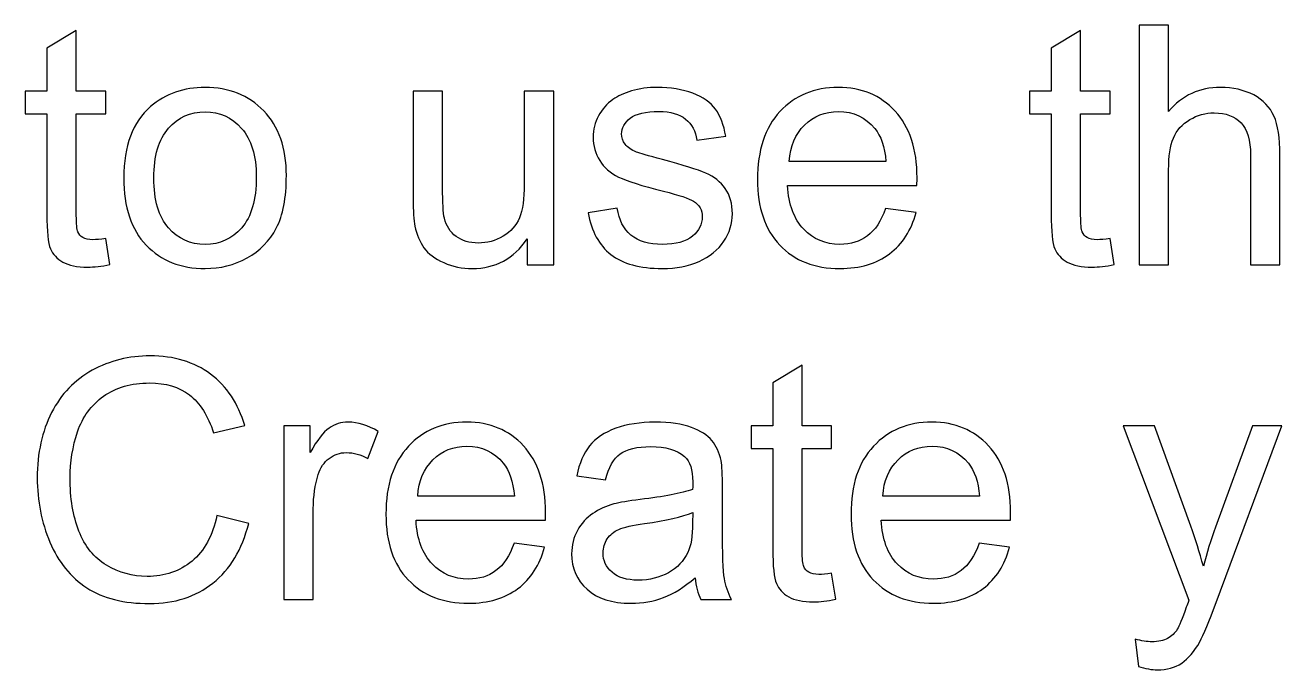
# Model space of a CAD drawing. Header units: centimetres. Extents: x -30.6 to 14.2, y -21.2 to 7.4.
# Drawn here: x -30.416 to -29.024, y 1.943 to 2.657 of the extents above; entities that cross this region are included whole.
import ezdxf

# ---------------------------------------------------------------- set-up
doc = ezdxf.new("R2010")
doc.units = ezdxf.units.CM
doc.header["$MEASUREMENT"] = 0
doc.layers.add('Layer 1', color=7, linetype='Continuous')

msp = doc.modelspace()

# ---------------------------------------------------------------- linework, layer by layer
at = {"layer": 'Layer 1'}
for points, knots in [([(-30.32625, 2.42077), (-30.32625, 2.42077), (-30.32181, 2.392), (-30.32181, 2.392), (-30.32181, 2.392), (-30.33094, 2.39008), (-30.33916, 2.3891), (-30.34632, 2.3891), (-30.34632, 2.3891), (-30.35811, 2.3891), (-30.36725, 2.39095), (-30.37379, 2.39472), (-30.37379, 2.39472), (-30.38027, 2.39848), (-30.38484, 2.40336), (-30.38749, 2.40947), (-30.38749, 2.40947), (-30.39015, 2.41558), (-30.39145, 2.42842), (-30.39145, 2.44799), (-30.39145, 2.44799), (-30.39145, 2.44799), (-30.39145, 2.55875), (-30.39145, 2.55875), (-30.39145, 2.55875), (-30.39145, 2.55875), (-30.41552, 2.55875), (-30.41552, 2.55875), (-30.41552, 2.55875), (-30.41552, 2.55875), (-30.41552, 2.58394), (-30.41552, 2.58394), (-30.41552, 2.58394), (-30.41552, 2.58394), (-30.39145, 2.58394), (-30.39145, 2.58394), (-30.39145, 2.58394), (-30.39145, 2.58394), (-30.39145, 2.63148), (-30.39145, 2.63148), (-30.39145, 2.63148), (-30.39145, 2.63148), (-30.35885, 2.65105), (-30.35885, 2.65105), (-30.35885, 2.65105), (-30.35885, 2.65105), (-30.35885, 2.58394), (-30.35885, 2.58394), (-30.35885, 2.58394), (-30.35885, 2.58394), (-30.32625, 2.58394), (-30.32625, 2.58394), (-30.32625, 2.58394), (-30.32625, 2.58394), (-30.32625, 2.55875), (-30.32625, 2.55875), (-30.32625, 2.55875), (-30.32625, 2.55875), (-30.35885, 2.55875), (-30.35885, 2.55875), (-30.35885, 2.55875), (-30.35885, 2.55875), (-30.35885, 2.44614), (-30.35885, 2.44614), (-30.35885, 2.44614), (-30.35885, 2.43682), (-30.35829, 2.43083), (-30.35712, 2.42818), (-30.35712, 2.42818), (-30.35601, 2.42552), (-30.35416, 2.42342), (-30.35156, 2.42182), (-30.35156, 2.42182), (-30.34897, 2.42027), (-30.34527, 2.41947), (-30.34045, 2.41947), (-30.34045, 2.41947), (-30.33687, 2.41947), (-30.33212, 2.4199), (-30.32625, 2.42077)], [0, 0, 0, 0, 0.047619, 0.047619, 0.047619, 0.047619, 0.0952381, 0.0952381, 0.0952381, 0.0952381, 0.1428571, 0.1428571, 0.1428571, 0.1428571, 0.1904762, 0.1904762, 0.1904762, 0.1904762, 0.2380952, 0.2380952, 0.2380952, 0.2380952, 0.2857143, 0.2857143, 0.2857143, 0.2857143, 0.3333333, 0.3333333, 0.3333333, 0.3333333, 0.3809524, 0.3809524, 0.3809524, 0.3809524, 0.4285714, 0.4285714, 0.4285714, 0.4285714, 0.4761905, 0.4761905, 0.4761905, 0.4761905, 0.5238095, 0.5238095, 0.5238095, 0.5238095, 0.5714286, 0.5714286, 0.5714286, 0.5714286, 0.6190476, 0.6190476, 0.6190476, 0.6190476, 0.6666667, 0.6666667, 0.6666667, 0.6666667, 0.7142857, 0.7142857, 0.7142857, 0.7142857, 0.7619048, 0.7619048, 0.7619048, 0.7619048, 0.8095238, 0.8095238, 0.8095238, 0.8095238, 0.8571429, 0.8571429, 0.8571429, 0.8571429, 0.9047619, 0.9047619, 0.9047619, 0.9047619, 1, 1, 1, 1]), ([(-29.21422, 2.42077), (-29.21422, 2.42077), (-29.20978, 2.392), (-29.20978, 2.392), (-29.20978, 2.392), (-29.21891, 2.39008), (-29.22713, 2.3891), (-29.23429, 2.3891), (-29.23429, 2.3891), (-29.24608, 2.3891), (-29.25522, 2.39095), (-29.26176, 2.39472), (-29.26176, 2.39472), (-29.26824, 2.39848), (-29.27281, 2.40336), (-29.27546, 2.40947), (-29.27546, 2.40947), (-29.27812, 2.41558), (-29.27942, 2.42842), (-29.27942, 2.44799), (-29.27942, 2.44799), (-29.27942, 2.44799), (-29.27942, 2.55875), (-29.27942, 2.55875), (-29.27942, 2.55875), (-29.27942, 2.55875), (-29.30349, 2.55875), (-29.30349, 2.55875), (-29.30349, 2.55875), (-29.30349, 2.55875), (-29.30349, 2.58394), (-29.30349, 2.58394), (-29.30349, 2.58394), (-29.30349, 2.58394), (-29.27942, 2.58394), (-29.27942, 2.58394), (-29.27942, 2.58394), (-29.27942, 2.58394), (-29.27942, 2.63148), (-29.27942, 2.63148), (-29.27942, 2.63148), (-29.27942, 2.63148), (-29.24682, 2.65105), (-29.24682, 2.65105), (-29.24682, 2.65105), (-29.24682, 2.65105), (-29.24682, 2.58394), (-29.24682, 2.58394), (-29.24682, 2.58394), (-29.24682, 2.58394), (-29.21422, 2.58394), (-29.21422, 2.58394), (-29.21422, 2.58394), (-29.21422, 2.58394), (-29.21422, 2.55875), (-29.21422, 2.55875), (-29.21422, 2.55875), (-29.21422, 2.55875), (-29.24682, 2.55875), (-29.24682, 2.55875), (-29.24682, 2.55875), (-29.24682, 2.55875), (-29.24682, 2.44614), (-29.24682, 2.44614), (-29.24682, 2.44614), (-29.24682, 2.43682), (-29.24626, 2.43083), (-29.24509, 2.42818), (-29.24509, 2.42818), (-29.24398, 2.42552), (-29.24213, 2.42342), (-29.23953, 2.42182), (-29.23953, 2.42182), (-29.23694, 2.42027), (-29.23324, 2.41947), (-29.22842, 2.41947), (-29.22842, 2.41947), (-29.22484, 2.41947), (-29.22009, 2.4199), (-29.21422, 2.42077)], [0, 0, 0, 0, 0.047619, 0.047619, 0.047619, 0.047619, 0.0952381, 0.0952381, 0.0952381, 0.0952381, 0.1428571, 0.1428571, 0.1428571, 0.1428571, 0.1904762, 0.1904762, 0.1904762, 0.1904762, 0.2380952, 0.2380952, 0.2380952, 0.2380952, 0.2857143, 0.2857143, 0.2857143, 0.2857143, 0.3333333, 0.3333333, 0.3333333, 0.3333333, 0.3809524, 0.3809524, 0.3809524, 0.3809524, 0.4285714, 0.4285714, 0.4285714, 0.4285714, 0.4761905, 0.4761905, 0.4761905, 0.4761905, 0.5238095, 0.5238095, 0.5238095, 0.5238095, 0.5714286, 0.5714286, 0.5714286, 0.5714286, 0.6190476, 0.6190476, 0.6190476, 0.6190476, 0.6666667, 0.6666667, 0.6666667, 0.6666667, 0.7142857, 0.7142857, 0.7142857, 0.7142857, 0.7619048, 0.7619048, 0.7619048, 0.7619048, 0.8095238, 0.8095238, 0.8095238, 0.8095238, 0.8571429, 0.8571429, 0.8571429, 0.8571429, 0.9047619, 0.9047619, 0.9047619, 0.9047619, 1, 1, 1, 1]), ([(-29.18205, 2.39169), (-29.18205, 2.39169), (-29.18205, 2.65691), (-29.18205, 2.65691), (-29.18205, 2.65691), (-29.18205, 2.65691), (-29.14946, 2.65691), (-29.14946, 2.65691), (-29.14946, 2.65691), (-29.14946, 2.65691), (-29.14946, 2.56147), (-29.14946, 2.56147), (-29.14946, 2.56147), (-29.13433, 2.57918), (-29.11525, 2.58801), (-29.09216, 2.58801), (-29.09216, 2.58801), (-29.07803, 2.58801), (-29.06574, 2.58523), (-29.05525, 2.57962), (-29.05525, 2.57962), (-29.04481, 2.574), (-29.03734, 2.56628), (-29.03283, 2.5564), (-29.03283, 2.5564), (-29.02833, 2.54653), (-29.02611, 2.53214), (-29.02611, 2.51337), (-29.02611, 2.51337), (-29.02611, 2.51337), (-29.02611, 2.39169), (-29.02611, 2.39169), (-29.02611, 2.39169), (-29.02611, 2.39169), (-29.0587, 2.39169), (-29.0587, 2.39169), (-29.0587, 2.39169), (-29.0587, 2.39169), (-29.0587, 2.51325), (-29.0587, 2.51325), (-29.0587, 2.51325), (-29.0587, 2.52949), (-29.06222, 2.54134), (-29.0692, 2.54875), (-29.0692, 2.54875), (-29.07624, 2.55616), (-29.08611, 2.55986), (-29.09895, 2.55986), (-29.09895, 2.55986), (-29.10852, 2.55986), (-29.11754, 2.55739), (-29.126, 2.55239), (-29.126, 2.55239), (-29.13445, 2.54739), (-29.14044, 2.5406), (-29.14408, 2.53202), (-29.14408, 2.53202), (-29.14766, 2.5235), (-29.14946, 2.51171), (-29.14946, 2.49664), (-29.14946, 2.49664), (-29.14946, 2.49664), (-29.14946, 2.39169), (-29.14946, 2.39169), (-29.14946, 2.39169), (-29.14946, 2.39169), (-29.18205, 2.39169), (-29.18205, 2.39169)], [0, 0, 0, 0, 0.0555556, 0.0555556, 0.0555556, 0.0555556, 0.1111111, 0.1111111, 0.1111111, 0.1111111, 0.1666667, 0.1666667, 0.1666667, 0.1666667, 0.2222222, 0.2222222, 0.2222222, 0.2222222, 0.2777778, 0.2777778, 0.2777778, 0.2777778, 0.3333333, 0.3333333, 0.3333333, 0.3333333, 0.3888889, 0.3888889, 0.3888889, 0.3888889, 0.4444444, 0.4444444, 0.4444444, 0.4444444, 0.5, 0.5, 0.5, 0.5, 0.5555556, 0.5555556, 0.5555556, 0.5555556, 0.6111111, 0.6111111, 0.6111111, 0.6111111, 0.6666667, 0.6666667, 0.6666667, 0.6666667, 0.7222222, 0.7222222, 0.7222222, 0.7222222, 0.7777778, 0.7777778, 0.7777778, 0.7777778, 0.8333333, 0.8333333, 0.8333333, 0.8333333, 0.8888889, 0.8888889, 0.8888889, 0.8888889, 1, 1, 1, 1]), ([(-30.30631, 2.48781), (-30.30631, 2.52331), (-30.29643, 2.54961), (-30.27661, 2.56671), (-30.27661, 2.56671), (-30.26013, 2.58091), (-30.23994, 2.58801), (-30.21617, 2.58801), (-30.21617, 2.58801), (-30.18981, 2.58801), (-30.1682, 2.57937), (-30.15141, 2.56208), (-30.15141, 2.56208), (-30.13468, 2.54486), (-30.12628, 2.52097), (-30.12628, 2.49053), (-30.12628, 2.49053), (-30.12628, 2.46584), (-30.12999, 2.44645), (-30.13739, 2.43231), (-30.13739, 2.43231), (-30.1448, 2.41818), (-30.15561, 2.40719), (-30.16981, 2.39935), (-30.16981, 2.39935), (-30.18394, 2.3915), (-30.19944, 2.38762), (-30.21617, 2.38762), (-30.21617, 2.38762), (-30.24309, 2.38762), (-30.26482, 2.3962), (-30.28143, 2.41342), (-30.28143, 2.41342), (-30.29803, 2.43065), (-30.30631, 2.45546), (-30.30631, 2.48781)], [0, 0, 0, 0, 0.1, 0.1, 0.1, 0.1, 0.2, 0.2, 0.2, 0.2, 0.3, 0.3, 0.3, 0.3, 0.4, 0.4, 0.4, 0.4, 0.5, 0.5, 0.5, 0.5, 0.6, 0.6, 0.6, 0.6, 0.7, 0.7, 0.7, 0.7, 0.8, 0.8, 0.8, 0.8, 1, 1, 1, 1]), ([(-29.85957, 2.39169), (-29.85957, 2.39169), (-29.85957, 2.42027), (-29.85957, 2.42027), (-29.85957, 2.42027), (-29.87451, 2.39848), (-29.89476, 2.38762), (-29.92038, 2.38762), (-29.92038, 2.38762), (-29.93168, 2.38762), (-29.94224, 2.38978), (-29.95205, 2.3941), (-29.95205, 2.3941), (-29.96187, 2.39848), (-29.96915, 2.40391), (-29.97391, 2.41046), (-29.97391, 2.41046), (-29.97866, 2.41706), (-29.98199, 2.42509), (-29.98391, 2.4346), (-29.98391, 2.4346), (-29.9852, 2.44102), (-29.98588, 2.45114), (-29.98588, 2.46497), (-29.98588, 2.46497), (-29.98588, 2.46497), (-29.98588, 2.58394), (-29.98588, 2.58394), (-29.98588, 2.58394), (-29.98588, 2.58394), (-29.95329, 2.58394), (-29.95329, 2.58394), (-29.95329, 2.58394), (-29.95329, 2.58394), (-29.95329, 2.47757), (-29.95329, 2.47757), (-29.95329, 2.47757), (-29.95329, 2.46059), (-29.95261, 2.44911), (-29.95131, 2.44324), (-29.95131, 2.44324), (-29.94927, 2.43466), (-29.94495, 2.42799), (-29.93828, 2.42311), (-29.93828, 2.42311), (-29.93168, 2.41824), (-29.92353, 2.41577), (-29.91377, 2.41577), (-29.91377, 2.41577), (-29.90402, 2.41577), (-29.89488, 2.41824), (-29.88636, 2.42324), (-29.88636, 2.42324), (-29.87784, 2.42824), (-29.87179, 2.43509), (-29.86821, 2.44367), (-29.86821, 2.44367), (-29.86469, 2.45225), (-29.8629, 2.46479), (-29.8629, 2.48115), (-29.8629, 2.48115), (-29.8629, 2.48115), (-29.8629, 2.58394), (-29.8629, 2.58394), (-29.8629, 2.58394), (-29.8629, 2.58394), (-29.83031, 2.58394), (-29.83031, 2.58394), (-29.83031, 2.58394), (-29.83031, 2.58394), (-29.83031, 2.39169), (-29.83031, 2.39169), (-29.83031, 2.39169), (-29.83031, 2.39169), (-29.85957, 2.39169), (-29.85957, 2.39169)], [0, 0, 0, 0, 0.05, 0.05, 0.05, 0.05, 0.1, 0.1, 0.1, 0.1, 0.15, 0.15, 0.15, 0.15, 0.2, 0.2, 0.2, 0.2, 0.25, 0.25, 0.25, 0.25, 0.3, 0.3, 0.3, 0.3, 0.35, 0.35, 0.35, 0.35, 0.4, 0.4, 0.4, 0.4, 0.45, 0.45, 0.45, 0.45, 0.5, 0.5, 0.5, 0.5, 0.55, 0.55, 0.55, 0.55, 0.6, 0.6, 0.6, 0.6, 0.65, 0.65, 0.65, 0.65, 0.7, 0.7, 0.7, 0.7, 0.75, 0.75, 0.75, 0.75, 0.8, 0.8, 0.8, 0.8, 0.85, 0.85, 0.85, 0.85, 0.9, 0.9, 0.9, 0.9, 1, 1, 1, 1]), ([(-29.79209, 2.44911), (-29.79209, 2.44911), (-29.75986, 2.45429), (-29.75986, 2.45429), (-29.75986, 2.45429), (-29.75807, 2.44139), (-29.75301, 2.43151), (-29.74473, 2.4246), (-29.74473, 2.4246), (-29.73646, 2.41774), (-29.72486, 2.41429), (-29.71004, 2.41429), (-29.71004, 2.41429), (-29.69504, 2.41429), (-29.68392, 2.41731), (-29.67664, 2.42342), (-29.67664, 2.42342), (-29.66942, 2.42947), (-29.66577, 2.43663), (-29.66577, 2.44485), (-29.66577, 2.44485), (-29.66577, 2.45219), (-29.66905, 2.458), (-29.67553, 2.46219), (-29.67553, 2.46219), (-29.6801, 2.46509), (-29.69121, 2.46874), (-29.70887, 2.47324), (-29.70887, 2.47324), (-29.7327, 2.47923), (-29.74918, 2.48442), (-29.75844, 2.4888), (-29.75844, 2.4888), (-29.76764, 2.49325), (-29.77462, 2.4993), (-29.77937, 2.50708), (-29.77937, 2.50708), (-29.78412, 2.51479), (-29.78653, 2.52337), (-29.78653, 2.53276), (-29.78653, 2.53276), (-29.78653, 2.54134), (-29.78456, 2.54924), (-29.78067, 2.55653), (-29.78067, 2.55653), (-29.77671, 2.56381), (-29.77141, 2.56986), (-29.76468, 2.57468), (-29.76468, 2.57468), (-29.75961, 2.57838), (-29.7527, 2.58153), (-29.74399, 2.58412), (-29.74399, 2.58412), (-29.73523, 2.58672), (-29.72591, 2.58801), (-29.7159, 2.58801), (-29.7159, 2.58801), (-29.70084, 2.58801), (-29.68763, 2.58585), (-29.67627, 2.58147), (-29.67627, 2.58147), (-29.66485, 2.57715), (-29.65645, 2.57122), (-29.65102, 2.56381), (-29.65102, 2.56381), (-29.64565, 2.55634), (-29.64188, 2.5464), (-29.63984, 2.53393), (-29.63984, 2.53393), (-29.63984, 2.53393), (-29.6717, 2.52949), (-29.6717, 2.52949), (-29.6717, 2.52949), (-29.67312, 2.53949), (-29.67732, 2.54733), (-29.68423, 2.55295), (-29.68423, 2.55295), (-29.69115, 2.55856), (-29.7009, 2.56134), (-29.71356, 2.56134), (-29.71356, 2.56134), (-29.72844, 2.56134), (-29.73912, 2.55887), (-29.74548, 2.55393), (-29.74548, 2.55393), (-29.75183, 2.549), (-29.75504, 2.54319), (-29.75504, 2.53659), (-29.75504, 2.53659), (-29.75504, 2.53239), (-29.75375, 2.52856), (-29.75109, 2.52516), (-29.75109, 2.52516), (-29.74844, 2.52171), (-29.7443, 2.51881), (-29.73862, 2.51652), (-29.73862, 2.51652), (-29.73535, 2.51529), (-29.72584, 2.51251), (-29.70992, 2.50819), (-29.70992, 2.50819), (-29.68695, 2.50208), (-29.6709, 2.49701), (-29.66176, 2.49312), (-29.66176, 2.49312), (-29.65262, 2.48923), (-29.64546, 2.48349), (-29.64028, 2.47608), (-29.64028, 2.47608), (-29.63503, 2.46861), (-29.63244, 2.45935), (-29.63244, 2.44824), (-29.63244, 2.44824), (-29.63244, 2.43744), (-29.63558, 2.42725), (-29.64194, 2.41768), (-29.64194, 2.41768), (-29.6483, 2.40811), (-29.65744, 2.4007), (-29.66935, 2.39546), (-29.66935, 2.39546), (-29.68133, 2.39021), (-29.69485, 2.38762), (-29.70992, 2.38762), (-29.70992, 2.38762), (-29.73486, 2.38762), (-29.75393, 2.3928), (-29.76702, 2.40311), (-29.76702, 2.40311), (-29.78011, 2.41348), (-29.78844, 2.42879), (-29.79209, 2.44911)], [0, 0, 0, 0, 0.0294118, 0.0294118, 0.0294118, 0.0294118, 0.0588235, 0.0588235, 0.0588235, 0.0588235, 0.0882353, 0.0882353, 0.0882353, 0.0882353, 0.1176471, 0.1176471, 0.1176471, 0.1176471, 0.1470588, 0.1470588, 0.1470588, 0.1470588, 0.1764706, 0.1764706, 0.1764706, 0.1764706, 0.2058824, 0.2058824, 0.2058824, 0.2058824, 0.2352941, 0.2352941, 0.2352941, 0.2352941, 0.2647059, 0.2647059, 0.2647059, 0.2647059, 0.2941176, 0.2941176, 0.2941176, 0.2941176, 0.3235294, 0.3235294, 0.3235294, 0.3235294, 0.3529412, 0.3529412, 0.3529412, 0.3529412, 0.3823529, 0.3823529, 0.3823529, 0.3823529, 0.4117647, 0.4117647, 0.4117647, 0.4117647, 0.4411765, 0.4411765, 0.4411765, 0.4411765, 0.4705882, 0.4705882, 0.4705882, 0.4705882, 0.5, 0.5, 0.5, 0.5, 0.5294118, 0.5294118, 0.5294118, 0.5294118, 0.5588235, 0.5588235, 0.5588235, 0.5588235, 0.5882353, 0.5882353, 0.5882353, 0.5882353, 0.6176471, 0.6176471, 0.6176471, 0.6176471, 0.6470588, 0.6470588, 0.6470588, 0.6470588, 0.6764706, 0.6764706, 0.6764706, 0.6764706, 0.7058824, 0.7058824, 0.7058824, 0.7058824, 0.7352941, 0.7352941, 0.7352941, 0.7352941, 0.7647059, 0.7647059, 0.7647059, 0.7647059, 0.7941176, 0.7941176, 0.7941176, 0.7941176, 0.8235294, 0.8235294, 0.8235294, 0.8235294, 0.8529412, 0.8529412, 0.8529412, 0.8529412, 0.8823529, 0.8823529, 0.8823529, 0.8823529, 0.9117647, 0.9117647, 0.9117647, 0.9117647, 0.9411765, 0.9411765, 0.9411765, 0.9411765, 1, 1, 1, 1]), ([(-29.46278, 2.45392), (-29.46278, 2.45392), (-29.42908, 2.44948), (-29.42908, 2.44948), (-29.42908, 2.44948), (-29.43432, 2.4299), (-29.44414, 2.41466), (-29.45846, 2.40385), (-29.45846, 2.40385), (-29.47278, 2.39305), (-29.49106, 2.38762), (-29.51335, 2.38762), (-29.51335, 2.38762), (-29.54137, 2.38762), (-29.5636, 2.39626), (-29.58002, 2.41354), (-29.58002, 2.41354), (-29.59644, 2.43077), (-29.60465, 2.45503), (-29.60465, 2.48621), (-29.60465, 2.48621), (-29.60465, 2.51844), (-29.59638, 2.5435), (-29.57977, 2.56128), (-29.57977, 2.56128), (-29.56317, 2.57912), (-29.54162, 2.58801), (-29.51514, 2.58801), (-29.51514, 2.58801), (-29.48952, 2.58801), (-29.46859, 2.57931), (-29.45235, 2.56184), (-29.45235, 2.56184), (-29.43611, 2.54436), (-29.42796, 2.51979), (-29.42796, 2.48812), (-29.42796, 2.48812), (-29.42796, 2.48621), (-29.42803, 2.48331), (-29.42815, 2.47948), (-29.42815, 2.47948), (-29.42815, 2.47948), (-29.57132, 2.47948), (-29.57132, 2.47948), (-29.57132, 2.47948), (-29.57008, 2.45843), (-29.56416, 2.44225), (-29.55341, 2.43108), (-29.55341, 2.43108), (-29.54273, 2.4199), (-29.52934, 2.41429), (-29.51335, 2.41429), (-29.51335, 2.41429), (-29.50143, 2.41429), (-29.49124, 2.41743), (-29.48285, 2.42373), (-29.48285, 2.42373), (-29.47439, 2.43003), (-29.46772, 2.44009), (-29.46278, 2.45392)], [0, 0, 0, 0, 0.0625, 0.0625, 0.0625, 0.0625, 0.125, 0.125, 0.125, 0.125, 0.1875, 0.1875, 0.1875, 0.1875, 0.25, 0.25, 0.25, 0.25, 0.3125, 0.3125, 0.3125, 0.3125, 0.375, 0.375, 0.375, 0.375, 0.4375, 0.4375, 0.4375, 0.4375, 0.5, 0.5, 0.5, 0.5, 0.5625, 0.5625, 0.5625, 0.5625, 0.625, 0.625, 0.625, 0.625, 0.6875, 0.6875, 0.6875, 0.6875, 0.75, 0.75, 0.75, 0.75, 0.8125, 0.8125, 0.8125, 0.8125, 0.875, 0.875, 0.875, 0.875, 1, 1, 1, 1]), ([(-30.27297, 2.48775), (-30.27297, 2.46318), (-30.2676, 2.44478), (-30.25686, 2.43262), (-30.25686, 2.43262), (-30.24605, 2.4204), (-30.23253, 2.41429), (-30.21617, 2.41429), (-30.21617, 2.41429), (-30.2, 2.41429), (-30.18654, 2.4204), (-30.17573, 2.43268), (-30.17573, 2.43268), (-30.16499, 2.44497), (-30.15962, 2.46367), (-30.15962, 2.4888), (-30.15962, 2.4888), (-30.15962, 2.51251), (-30.16505, 2.53047), (-30.17586, 2.54264), (-30.17586, 2.54264), (-30.18666, 2.55486), (-30.20012, 2.56097), (-30.21617, 2.56097), (-30.21617, 2.56097), (-30.23253, 2.56097), (-30.24605, 2.55492), (-30.25686, 2.54276), (-30.25686, 2.54276), (-30.2676, 2.5306), (-30.27297, 2.51226), (-30.27297, 2.48775)], [0, 0, 0, 0, 0.1111111, 0.1111111, 0.1111111, 0.1111111, 0.2222222, 0.2222222, 0.2222222, 0.2222222, 0.3333333, 0.3333333, 0.3333333, 0.3333333, 0.4444444, 0.4444444, 0.4444444, 0.4444444, 0.5555556, 0.5555556, 0.5555556, 0.5555556, 0.6666667, 0.6666667, 0.6666667, 0.6666667, 0.7777778, 0.7777778, 0.7777778, 0.7777778, 1, 1, 1, 1]), ([(-29.56946, 2.50615), (-29.56946, 2.50615), (-29.46241, 2.50615), (-29.46241, 2.50615), (-29.46241, 2.50615), (-29.46383, 2.52232), (-29.46797, 2.53443), (-29.4747, 2.54251), (-29.4747, 2.54251), (-29.48501, 2.55505), (-29.49847, 2.56134), (-29.51495, 2.56134), (-29.51495, 2.56134), (-29.52989, 2.56134), (-29.54242, 2.55634), (-29.55261, 2.54634), (-29.55261, 2.54634), (-29.56274, 2.53634), (-29.56835, 2.52294), (-29.56946, 2.50615)], [0, 0, 0, 0, 0.1666667, 0.1666667, 0.1666667, 0.1666667, 0.3333333, 0.3333333, 0.3333333, 0.3333333, 0.5, 0.5, 0.5, 0.5, 0.6666667, 0.6666667, 0.6666667, 0.6666667, 1, 1, 1, 1]), ([(-30.20316, 2.11431), (-30.20316, 2.11431), (-30.16797, 2.10542), (-30.16797, 2.10542), (-30.16797, 2.10542), (-30.17532, 2.07659), (-30.18853, 2.05467), (-30.20761, 2.03954), (-30.20761, 2.03954), (-30.22669, 2.02442), (-30.25002, 2.01682), (-30.27762, 2.01682), (-30.27762, 2.01682), (-30.30614, 2.01682), (-30.32935, 2.02263), (-30.34726, 2.0343), (-30.34726, 2.0343), (-30.36516, 2.0459), (-30.37874, 2.06276), (-30.38806, 2.0848), (-30.38806, 2.0848), (-30.39739, 2.1069), (-30.40208, 2.13054), (-30.40208, 2.15586), (-30.40208, 2.15586), (-30.40208, 2.18345), (-30.39683, 2.20753), (-30.38627, 2.22809), (-30.38627, 2.22809), (-30.37572, 2.24865), (-30.36072, 2.26427), (-30.34127, 2.27495), (-30.34127, 2.27495), (-30.32182, 2.28563), (-30.3004, 2.29094), (-30.27706, 2.29094), (-30.27706, 2.29094), (-30.25052, 2.29094), (-30.22823, 2.28421), (-30.2102, 2.27069), (-30.2102, 2.27069), (-30.19211, 2.25717), (-30.17952, 2.23821), (-30.17242, 2.21376), (-30.17242, 2.21376), (-30.17242, 2.21376), (-30.20687, 2.20562), (-30.20687, 2.20562), (-30.20687, 2.20562), (-30.21298, 2.22488), (-30.22193, 2.23895), (-30.2336, 2.24772), (-30.2336, 2.24772), (-30.24527, 2.25655), (-30.25996, 2.26093), (-30.27768, 2.26093), (-30.27768, 2.26093), (-30.29799, 2.26093), (-30.31503, 2.25605), (-30.32867, 2.2463), (-30.32867, 2.2463), (-30.34232, 2.23655), (-30.35195, 2.2234), (-30.35744, 2.20697), (-30.35744, 2.20697), (-30.363, 2.19049), (-30.36578, 2.17351), (-30.36578, 2.15604), (-30.36578, 2.15604), (-30.36578, 2.13351), (-30.36251, 2.11381), (-30.35596, 2.09702), (-30.35596, 2.09702), (-30.34942, 2.08017), (-30.33923, 2.06763), (-30.3254, 2.0593), (-30.3254, 2.0593), (-30.31157, 2.05097), (-30.29663, 2.04683), (-30.28052, 2.04683), (-30.28052, 2.04683), (-30.26089, 2.04683), (-30.24434, 2.05251), (-30.23076, 2.06381), (-30.23076, 2.06381), (-30.21718, 2.07517), (-30.20798, 2.09196), (-30.20316, 2.11431)], [0, 0, 0, 0, 0.0434783, 0.0434783, 0.0434783, 0.0434783, 0.0869565, 0.0869565, 0.0869565, 0.0869565, 0.1304348, 0.1304348, 0.1304348, 0.1304348, 0.173913, 0.173913, 0.173913, 0.173913, 0.2173913, 0.2173913, 0.2173913, 0.2173913, 0.2608696, 0.2608696, 0.2608696, 0.2608696, 0.3043478, 0.3043478, 0.3043478, 0.3043478, 0.3478261, 0.3478261, 0.3478261, 0.3478261, 0.3913043, 0.3913043, 0.3913043, 0.3913043, 0.4347826, 0.4347826, 0.4347826, 0.4347826, 0.4782609, 0.4782609, 0.4782609, 0.4782609, 0.5217391, 0.5217391, 0.5217391, 0.5217391, 0.5652174, 0.5652174, 0.5652174, 0.5652174, 0.6086957, 0.6086957, 0.6086957, 0.6086957, 0.6521739, 0.6521739, 0.6521739, 0.6521739, 0.6956522, 0.6956522, 0.6956522, 0.6956522, 0.7391304, 0.7391304, 0.7391304, 0.7391304, 0.7826087, 0.7826087, 0.7826087, 0.7826087, 0.826087, 0.826087, 0.826087, 0.826087, 0.8695652, 0.8695652, 0.8695652, 0.8695652, 0.9130435, 0.9130435, 0.9130435, 0.9130435, 1, 1, 1, 1]), ([(-29.52251, 2.05035), (-29.52251, 2.05035), (-29.51807, 2.02158), (-29.51807, 2.02158), (-29.51807, 2.02158), (-29.5272, 2.01966), (-29.53542, 2.01868), (-29.54258, 2.01868), (-29.54258, 2.01868), (-29.55437, 2.01868), (-29.56351, 2.02053), (-29.57005, 2.0243), (-29.57005, 2.0243), (-29.57653, 2.02806), (-29.5811, 2.03294), (-29.58375, 2.03905), (-29.58375, 2.03905), (-29.58641, 2.04516), (-29.58771, 2.058), (-29.58771, 2.07757), (-29.58771, 2.07757), (-29.58771, 2.07757), (-29.58771, 2.18833), (-29.58771, 2.18833), (-29.58771, 2.18833), (-29.58771, 2.18833), (-29.61178, 2.18833), (-29.61178, 2.18833), (-29.61178, 2.18833), (-29.61178, 2.18833), (-29.61178, 2.21352), (-29.61178, 2.21352), (-29.61178, 2.21352), (-29.61178, 2.21352), (-29.58771, 2.21352), (-29.58771, 2.21352), (-29.58771, 2.21352), (-29.58771, 2.21352), (-29.58771, 2.26106), (-29.58771, 2.26106), (-29.58771, 2.26106), (-29.58771, 2.26106), (-29.55511, 2.28063), (-29.55511, 2.28063), (-29.55511, 2.28063), (-29.55511, 2.28063), (-29.55511, 2.21352), (-29.55511, 2.21352), (-29.55511, 2.21352), (-29.55511, 2.21352), (-29.52251, 2.21352), (-29.52251, 2.21352), (-29.52251, 2.21352), (-29.52251, 2.21352), (-29.52251, 2.18833), (-29.52251, 2.18833), (-29.52251, 2.18833), (-29.52251, 2.18833), (-29.55511, 2.18833), (-29.55511, 2.18833), (-29.55511, 2.18833), (-29.55511, 2.18833), (-29.55511, 2.07572), (-29.55511, 2.07572), (-29.55511, 2.07572), (-29.55511, 2.0664), (-29.55455, 2.06041), (-29.55338, 2.05776), (-29.55338, 2.05776), (-29.55227, 2.0551), (-29.55042, 2.053), (-29.54782, 2.0514), (-29.54782, 2.0514), (-29.54523, 2.04985), (-29.54153, 2.04905), (-29.53671, 2.04905), (-29.53671, 2.04905), (-29.53313, 2.04905), (-29.52838, 2.04948), (-29.52251, 2.05035)], [0, 0, 0, 0, 0.047619, 0.047619, 0.047619, 0.047619, 0.0952381, 0.0952381, 0.0952381, 0.0952381, 0.1428571, 0.1428571, 0.1428571, 0.1428571, 0.1904762, 0.1904762, 0.1904762, 0.1904762, 0.2380952, 0.2380952, 0.2380952, 0.2380952, 0.2857143, 0.2857143, 0.2857143, 0.2857143, 0.3333333, 0.3333333, 0.3333333, 0.3333333, 0.3809524, 0.3809524, 0.3809524, 0.3809524, 0.4285714, 0.4285714, 0.4285714, 0.4285714, 0.4761905, 0.4761905, 0.4761905, 0.4761905, 0.5238095, 0.5238095, 0.5238095, 0.5238095, 0.5714286, 0.5714286, 0.5714286, 0.5714286, 0.6190476, 0.6190476, 0.6190476, 0.6190476, 0.6666667, 0.6666667, 0.6666667, 0.6666667, 0.7142857, 0.7142857, 0.7142857, 0.7142857, 0.7619048, 0.7619048, 0.7619048, 0.7619048, 0.8095238, 0.8095238, 0.8095238, 0.8095238, 0.8571429, 0.8571429, 0.8571429, 0.8571429, 0.9047619, 0.9047619, 0.9047619, 0.9047619, 1, 1, 1, 1]), ([(-30.12902, 2.02127), (-30.12902, 2.02127), (-30.12902, 2.21352), (-30.12902, 2.21352), (-30.12902, 2.21352), (-30.12902, 2.21352), (-30.09976, 2.21352), (-30.09976, 2.21352), (-30.09976, 2.21352), (-30.09976, 2.21352), (-30.09976, 2.18407), (-30.09976, 2.18407), (-30.09976, 2.18407), (-30.09229, 2.19771), (-30.08537, 2.20673), (-30.07902, 2.21105), (-30.07902, 2.21105), (-30.07266, 2.21543), (-30.06568, 2.21759), (-30.05809, 2.21759), (-30.05809, 2.21759), (-30.0471, 2.21759), (-30.03592, 2.21414), (-30.02456, 2.20728), (-30.02456, 2.20728), (-30.02456, 2.20728), (-30.03617, 2.17722), (-30.03617, 2.17722), (-30.03617, 2.17722), (-30.04407, 2.18166), (-30.05198, 2.18388), (-30.05988, 2.18388), (-30.05988, 2.18388), (-30.06698, 2.18388), (-30.07334, 2.18172), (-30.07895, 2.17746), (-30.07895, 2.17746), (-30.08457, 2.1732), (-30.08859, 2.16728), (-30.09099, 2.15968), (-30.09099, 2.15968), (-30.09464, 2.14814), (-30.09643, 2.13548), (-30.09643, 2.12172), (-30.09643, 2.12172), (-30.09643, 2.12172), (-30.09643, 2.02127), (-30.09643, 2.02127), (-30.09643, 2.02127), (-30.09643, 2.02127), (-30.12902, 2.02127), (-30.12902, 2.02127)], [0, 0, 0, 0, 0.0714286, 0.0714286, 0.0714286, 0.0714286, 0.1428571, 0.1428571, 0.1428571, 0.1428571, 0.2142857, 0.2142857, 0.2142857, 0.2142857, 0.2857143, 0.2857143, 0.2857143, 0.2857143, 0.3571429, 0.3571429, 0.3571429, 0.3571429, 0.4285714, 0.4285714, 0.4285714, 0.4285714, 0.5, 0.5, 0.5, 0.5, 0.5714286, 0.5714286, 0.5714286, 0.5714286, 0.6428571, 0.6428571, 0.6428571, 0.6428571, 0.7142857, 0.7142857, 0.7142857, 0.7142857, 0.7857143, 0.7857143, 0.7857143, 0.7857143, 0.8571429, 0.8571429, 0.8571429, 0.8571429, 1, 1, 1, 1]), ([(-29.87417, 2.0835), (-29.87417, 2.0835), (-29.84047, 2.07906), (-29.84047, 2.07906), (-29.84047, 2.07906), (-29.84571, 2.05948), (-29.85553, 2.04424), (-29.86985, 2.03343), (-29.86985, 2.03343), (-29.88417, 2.02263), (-29.90245, 2.0172), (-29.92474, 2.0172), (-29.92474, 2.0172), (-29.95276, 2.0172), (-29.97499, 2.02584), (-29.99141, 2.04312), (-29.99141, 2.04312), (-30.00783, 2.06035), (-30.01604, 2.08461), (-30.01604, 2.11579), (-30.01604, 2.11579), (-30.01604, 2.14802), (-30.00777, 2.17308), (-29.99116, 2.19086), (-29.99116, 2.19086), (-29.97456, 2.2087), (-29.95301, 2.21759), (-29.92653, 2.21759), (-29.92653, 2.21759), (-29.90091, 2.21759), (-29.87998, 2.20889), (-29.86374, 2.19142), (-29.86374, 2.19142), (-29.8475, 2.17394), (-29.83935, 2.14937), (-29.83935, 2.1177), (-29.83935, 2.1177), (-29.83935, 2.11579), (-29.83942, 2.11289), (-29.83954, 2.10906), (-29.83954, 2.10906), (-29.83954, 2.10906), (-29.98271, 2.10906), (-29.98271, 2.10906), (-29.98271, 2.10906), (-29.98147, 2.08801), (-29.97555, 2.07183), (-29.9648, 2.06066), (-29.9648, 2.06066), (-29.95412, 2.04948), (-29.94073, 2.04387), (-29.92474, 2.04387), (-29.92474, 2.04387), (-29.91282, 2.04387), (-29.90263, 2.04701), (-29.89424, 2.05331), (-29.89424, 2.05331), (-29.88578, 2.05961), (-29.87911, 2.06967), (-29.87417, 2.0835)], [0, 0, 0, 0, 0.0625, 0.0625, 0.0625, 0.0625, 0.125, 0.125, 0.125, 0.125, 0.1875, 0.1875, 0.1875, 0.1875, 0.25, 0.25, 0.25, 0.25, 0.3125, 0.3125, 0.3125, 0.3125, 0.375, 0.375, 0.375, 0.375, 0.4375, 0.4375, 0.4375, 0.4375, 0.5, 0.5, 0.5, 0.5, 0.5625, 0.5625, 0.5625, 0.5625, 0.625, 0.625, 0.625, 0.625, 0.6875, 0.6875, 0.6875, 0.6875, 0.75, 0.75, 0.75, 0.75, 0.8125, 0.8125, 0.8125, 0.8125, 0.875, 0.875, 0.875, 0.875, 1, 1, 1, 1]), ([(-29.67371, 2.04535), (-29.68581, 2.03504), (-29.69748, 2.02781), (-29.70865, 2.02355), (-29.70865, 2.02355), (-29.71983, 2.01929), (-29.7318, 2.0172), (-29.74465, 2.0172), (-29.74465, 2.0172), (-29.76576, 2.0172), (-29.782, 2.02232), (-29.79336, 2.03263), (-29.79336, 2.03263), (-29.80472, 2.04288), (-29.81039, 2.05603), (-29.81039, 2.07202), (-29.81039, 2.07202), (-29.81039, 2.0814), (-29.80823, 2.08998), (-29.80397, 2.09776), (-29.80397, 2.09776), (-29.79965, 2.10554), (-29.79403, 2.11171), (-29.78712, 2.11641), (-29.78712, 2.11641), (-29.78014, 2.1211), (-29.77237, 2.12468), (-29.76366, 2.12709), (-29.76366, 2.12709), (-29.75724, 2.12875), (-29.74755, 2.13036), (-29.73464, 2.13196), (-29.73464, 2.13196), (-29.70834, 2.13505), (-29.6889, 2.13882), (-29.67649, 2.14314), (-29.67649, 2.14314), (-29.67636, 2.14758), (-29.6763, 2.15042), (-29.6763, 2.1516), (-29.6763, 2.1516), (-29.6763, 2.16481), (-29.67939, 2.17413), (-29.68556, 2.17956), (-29.68556, 2.17956), (-29.6939, 2.18691), (-29.70631, 2.19055), (-29.72273, 2.19055), (-29.72273, 2.19055), (-29.7381, 2.19055), (-29.74946, 2.18784), (-29.75675, 2.18246), (-29.75675, 2.18246), (-29.76409, 2.17709), (-29.76946, 2.16759), (-29.77298, 2.15388), (-29.77298, 2.15388), (-29.77298, 2.15388), (-29.80484, 2.15833), (-29.80484, 2.15833), (-29.80484, 2.15833), (-29.80194, 2.17197), (-29.79718, 2.18302), (-29.79052, 2.19142), (-29.79052, 2.19142), (-29.78385, 2.19981), (-29.77422, 2.20623), (-29.76162, 2.2108), (-29.76162, 2.2108), (-29.74909, 2.21531), (-29.73446, 2.21759), (-29.71791, 2.21759), (-29.71791, 2.21759), (-29.70149, 2.21759), (-29.68809, 2.21568), (-29.67778, 2.21179), (-29.67778, 2.21179), (-29.66754, 2.2079), (-29.65994, 2.20308), (-29.65513, 2.19722), (-29.65513, 2.19722), (-29.65031, 2.19135), (-29.64692, 2.18395), (-29.64494, 2.17499), (-29.64494, 2.17499), (-29.64389, 2.16944), (-29.64334, 2.15944), (-29.64334, 2.14505), (-29.64334, 2.14505), (-29.64334, 2.14505), (-29.64334, 2.10184), (-29.64334, 2.10184), (-29.64334, 2.10184), (-29.64334, 2.07165), (-29.64266, 2.05257), (-29.6413, 2.04448), (-29.6413, 2.04448), (-29.64, 2.0364), (-29.63729, 2.02868), (-29.63333, 2.02127), (-29.63333, 2.02127), (-29.63333, 2.02127), (-29.66741, 2.02127), (-29.66741, 2.02127), (-29.66741, 2.02127), (-29.67068, 2.02812), (-29.67278, 2.03615), (-29.67371, 2.04535)], [0, 0, 0, 0, 0.0357143, 0.0357143, 0.0357143, 0.0357143, 0.0714286, 0.0714286, 0.0714286, 0.0714286, 0.1071429, 0.1071429, 0.1071429, 0.1071429, 0.1428571, 0.1428571, 0.1428571, 0.1428571, 0.1785714, 0.1785714, 0.1785714, 0.1785714, 0.2142857, 0.2142857, 0.2142857, 0.2142857, 0.25, 0.25, 0.25, 0.25, 0.2857143, 0.2857143, 0.2857143, 0.2857143, 0.3214286, 0.3214286, 0.3214286, 0.3214286, 0.3571429, 0.3571429, 0.3571429, 0.3571429, 0.3928571, 0.3928571, 0.3928571, 0.3928571, 0.4285714, 0.4285714, 0.4285714, 0.4285714, 0.4642857, 0.4642857, 0.4642857, 0.4642857, 0.5, 0.5, 0.5, 0.5, 0.5357143, 0.5357143, 0.5357143, 0.5357143, 0.5714286, 0.5714286, 0.5714286, 0.5714286, 0.6071429, 0.6071429, 0.6071429, 0.6071429, 0.6428571, 0.6428571, 0.6428571, 0.6428571, 0.6785714, 0.6785714, 0.6785714, 0.6785714, 0.7142857, 0.7142857, 0.7142857, 0.7142857, 0.75, 0.75, 0.75, 0.75, 0.7857143, 0.7857143, 0.7857143, 0.7857143, 0.8214286, 0.8214286, 0.8214286, 0.8214286, 0.8571429, 0.8571429, 0.8571429, 0.8571429, 0.8928571, 0.8928571, 0.8928571, 0.8928571, 0.9285714, 0.9285714, 0.9285714, 0.9285714, 1, 1, 1, 1]), ([(-29.35921, 2.0835), (-29.35921, 2.0835), (-29.32551, 2.07906), (-29.32551, 2.07906), (-29.32551, 2.07906), (-29.33075, 2.05948), (-29.34057, 2.04424), (-29.35489, 2.03343), (-29.35489, 2.03343), (-29.36921, 2.02263), (-29.38749, 2.0172), (-29.40978, 2.0172), (-29.40978, 2.0172), (-29.4378, 2.0172), (-29.46003, 2.02584), (-29.47645, 2.04312), (-29.47645, 2.04312), (-29.49287, 2.06035), (-29.50108, 2.08461), (-29.50108, 2.11579), (-29.50108, 2.11579), (-29.50108, 2.14802), (-29.49281, 2.17308), (-29.4762, 2.19086), (-29.4762, 2.19086), (-29.4596, 2.2087), (-29.43805, 2.21759), (-29.41157, 2.21759), (-29.41157, 2.21759), (-29.38595, 2.21759), (-29.36502, 2.20889), (-29.34878, 2.19142), (-29.34878, 2.19142), (-29.33254, 2.17394), (-29.32439, 2.14937), (-29.32439, 2.1177), (-29.32439, 2.1177), (-29.32439, 2.11579), (-29.32446, 2.11289), (-29.32458, 2.10906), (-29.32458, 2.10906), (-29.32458, 2.10906), (-29.46775, 2.10906), (-29.46775, 2.10906), (-29.46775, 2.10906), (-29.46651, 2.08801), (-29.46059, 2.07183), (-29.44984, 2.06066), (-29.44984, 2.06066), (-29.43916, 2.04948), (-29.42577, 2.04387), (-29.40978, 2.04387), (-29.40978, 2.04387), (-29.39786, 2.04387), (-29.38767, 2.04701), (-29.37928, 2.05331), (-29.37928, 2.05331), (-29.37082, 2.05961), (-29.36415, 2.06967), (-29.35921, 2.0835)], [0, 0, 0, 0, 0.0625, 0.0625, 0.0625, 0.0625, 0.125, 0.125, 0.125, 0.125, 0.1875, 0.1875, 0.1875, 0.1875, 0.25, 0.25, 0.25, 0.25, 0.3125, 0.3125, 0.3125, 0.3125, 0.375, 0.375, 0.375, 0.375, 0.4375, 0.4375, 0.4375, 0.4375, 0.5, 0.5, 0.5, 0.5, 0.5625, 0.5625, 0.5625, 0.5625, 0.625, 0.625, 0.625, 0.625, 0.6875, 0.6875, 0.6875, 0.6875, 0.75, 0.75, 0.75, 0.75, 0.8125, 0.8125, 0.8125, 0.8125, 0.875, 0.875, 0.875, 0.875, 1, 1, 1, 1]), ([(-29.18288, 1.94737), (-29.18288, 1.94737), (-29.18659, 1.9775), (-29.18659, 1.9775), (-29.18659, 1.9775), (-29.17943, 1.97558), (-29.17325, 1.9746), (-29.16794, 1.9746), (-29.16794, 1.9746), (-29.16066, 1.9746), (-29.15486, 1.97583), (-29.15053, 1.97824), (-29.15053, 1.97824), (-29.14615, 1.98065), (-29.14257, 1.98404), (-29.13979, 1.98836), (-29.13979, 1.98836), (-29.13775, 1.99164), (-29.13442, 1.99972), (-29.12985, 2.01269), (-29.12985, 2.01269), (-29.12923, 2.01448), (-29.12831, 2.01713), (-29.12695, 2.02065), (-29.12695, 2.02065), (-29.12695, 2.02065), (-29.19992, 2.21352), (-29.19992, 2.21352), (-29.19992, 2.21352), (-29.19992, 2.21352), (-29.1651, 2.21352), (-29.1651, 2.21352), (-29.1651, 2.21352), (-29.1651, 2.21352), (-29.12497, 2.10252), (-29.12497, 2.10252), (-29.12497, 2.10252), (-29.11973, 2.0885), (-29.1151, 2.07368), (-29.11096, 2.05813), (-29.11096, 2.05813), (-29.10719, 2.07276), (-29.10275, 2.0872), (-29.09756, 2.1014), (-29.09756, 2.1014), (-29.09756, 2.1014), (-29.05657, 2.21352), (-29.05657, 2.21352), (-29.05657, 2.21352), (-29.05657, 2.21352), (-29.02404, 2.21352), (-29.02404, 2.21352), (-29.02404, 2.21352), (-29.02404, 2.21352), (-29.0967, 2.01794), (-29.0967, 2.01794), (-29.0967, 2.01794), (-29.10454, 1.99688), (-29.11065, 1.98244), (-29.11504, 1.97447), (-29.11504, 1.97447), (-29.12084, 1.96379), (-29.12751, 1.95595), (-29.13498, 1.95095), (-29.13498, 1.95095), (-29.14251, 1.94595), (-29.15146, 1.94348), (-29.16183, 1.94348), (-29.16183, 1.94348), (-29.16813, 1.94348), (-29.17517, 1.94478), (-29.18288, 1.94737)], [0, 0, 0, 0, 0.0526316, 0.0526316, 0.0526316, 0.0526316, 0.1052632, 0.1052632, 0.1052632, 0.1052632, 0.1578947, 0.1578947, 0.1578947, 0.1578947, 0.2105263, 0.2105263, 0.2105263, 0.2105263, 0.2631579, 0.2631579, 0.2631579, 0.2631579, 0.3157895, 0.3157895, 0.3157895, 0.3157895, 0.3684211, 0.3684211, 0.3684211, 0.3684211, 0.4210526, 0.4210526, 0.4210526, 0.4210526, 0.4736842, 0.4736842, 0.4736842, 0.4736842, 0.5263158, 0.5263158, 0.5263158, 0.5263158, 0.5789474, 0.5789474, 0.5789474, 0.5789474, 0.6315789, 0.6315789, 0.6315789, 0.6315789, 0.6842105, 0.6842105, 0.6842105, 0.6842105, 0.7368421, 0.7368421, 0.7368421, 0.7368421, 0.7894737, 0.7894737, 0.7894737, 0.7894737, 0.8421053, 0.8421053, 0.8421053, 0.8421053, 0.8947368, 0.8947368, 0.8947368, 0.8947368, 1, 1, 1, 1]), ([(-29.98085, 2.13573), (-29.98085, 2.13573), (-29.8738, 2.13573), (-29.8738, 2.13573), (-29.8738, 2.13573), (-29.87522, 2.1519), (-29.87936, 2.16401), (-29.88609, 2.17209), (-29.88609, 2.17209), (-29.8964, 2.18463), (-29.90986, 2.19092), (-29.92634, 2.19092), (-29.92634, 2.19092), (-29.94128, 2.19092), (-29.95381, 2.18592), (-29.964, 2.17592), (-29.964, 2.17592), (-29.97413, 2.16592), (-29.97974, 2.15252), (-29.98085, 2.13573)], [0, 0, 0, 0, 0.1666667, 0.1666667, 0.1666667, 0.1666667, 0.3333333, 0.3333333, 0.3333333, 0.3333333, 0.5, 0.5, 0.5, 0.5, 0.6666667, 0.6666667, 0.6666667, 0.6666667, 1, 1, 1, 1]), ([(-29.46589, 2.13573), (-29.46589, 2.13573), (-29.35884, 2.13573), (-29.35884, 2.13573), (-29.35884, 2.13573), (-29.36026, 2.1519), (-29.3644, 2.16401), (-29.37113, 2.17209), (-29.37113, 2.17209), (-29.38144, 2.18463), (-29.3949, 2.19092), (-29.41138, 2.19092), (-29.41138, 2.19092), (-29.42632, 2.19092), (-29.43885, 2.18592), (-29.44904, 2.17592), (-29.44904, 2.17592), (-29.45917, 2.16592), (-29.46478, 2.15252), (-29.46589, 2.13573)], [0, 0, 0, 0, 0.1666667, 0.1666667, 0.1666667, 0.1666667, 0.3333333, 0.3333333, 0.3333333, 0.3333333, 0.5, 0.5, 0.5, 0.5, 0.6666667, 0.6666667, 0.6666667, 0.6666667, 1, 1, 1, 1]), ([(-29.6763, 2.11758), (-29.68816, 2.11276), (-29.70594, 2.10869), (-29.72964, 2.10536), (-29.72964, 2.10536), (-29.7431, 2.10344), (-29.75261, 2.10128), (-29.75817, 2.09887), (-29.75817, 2.09887), (-29.76372, 2.09647), (-29.76798, 2.09295), (-29.77101, 2.08838), (-29.77101, 2.08838), (-29.77403, 2.08375), (-29.77558, 2.07862), (-29.77558, 2.07294), (-29.77558, 2.07294), (-29.77558, 2.06436), (-29.7723, 2.05714), (-29.7657, 2.0514), (-29.7657, 2.0514), (-29.75909, 2.04566), (-29.74946, 2.04275), (-29.7368, 2.04275), (-29.7368, 2.04275), (-29.72427, 2.04275), (-29.7131, 2.04547), (-29.70328, 2.05097), (-29.70328, 2.05097), (-29.69353, 2.0564), (-29.6863, 2.06387), (-29.68174, 2.07331), (-29.68174, 2.07331), (-29.67822, 2.08066), (-29.67649, 2.09146), (-29.67649, 2.10573), (-29.67649, 2.10573), (-29.67649, 2.10573), (-29.6763, 2.11758), (-29.6763, 2.11758)], [0, 0, 0, 0, 0.0909091, 0.0909091, 0.0909091, 0.0909091, 0.1818182, 0.1818182, 0.1818182, 0.1818182, 0.2727273, 0.2727273, 0.2727273, 0.2727273, 0.3636364, 0.3636364, 0.3636364, 0.3636364, 0.4545455, 0.4545455, 0.4545455, 0.4545455, 0.5454545, 0.5454545, 0.5454545, 0.5454545, 0.6363636, 0.6363636, 0.6363636, 0.6363636, 0.7272727, 0.7272727, 0.7272727, 0.7272727, 0.8181818, 0.8181818, 0.8181818, 0.8181818, 1, 1, 1, 1])]:
    msp.add_open_spline(points, degree=3, knots=knots, dxfattribs=at)

doc.saveas('drawing.dxf')
